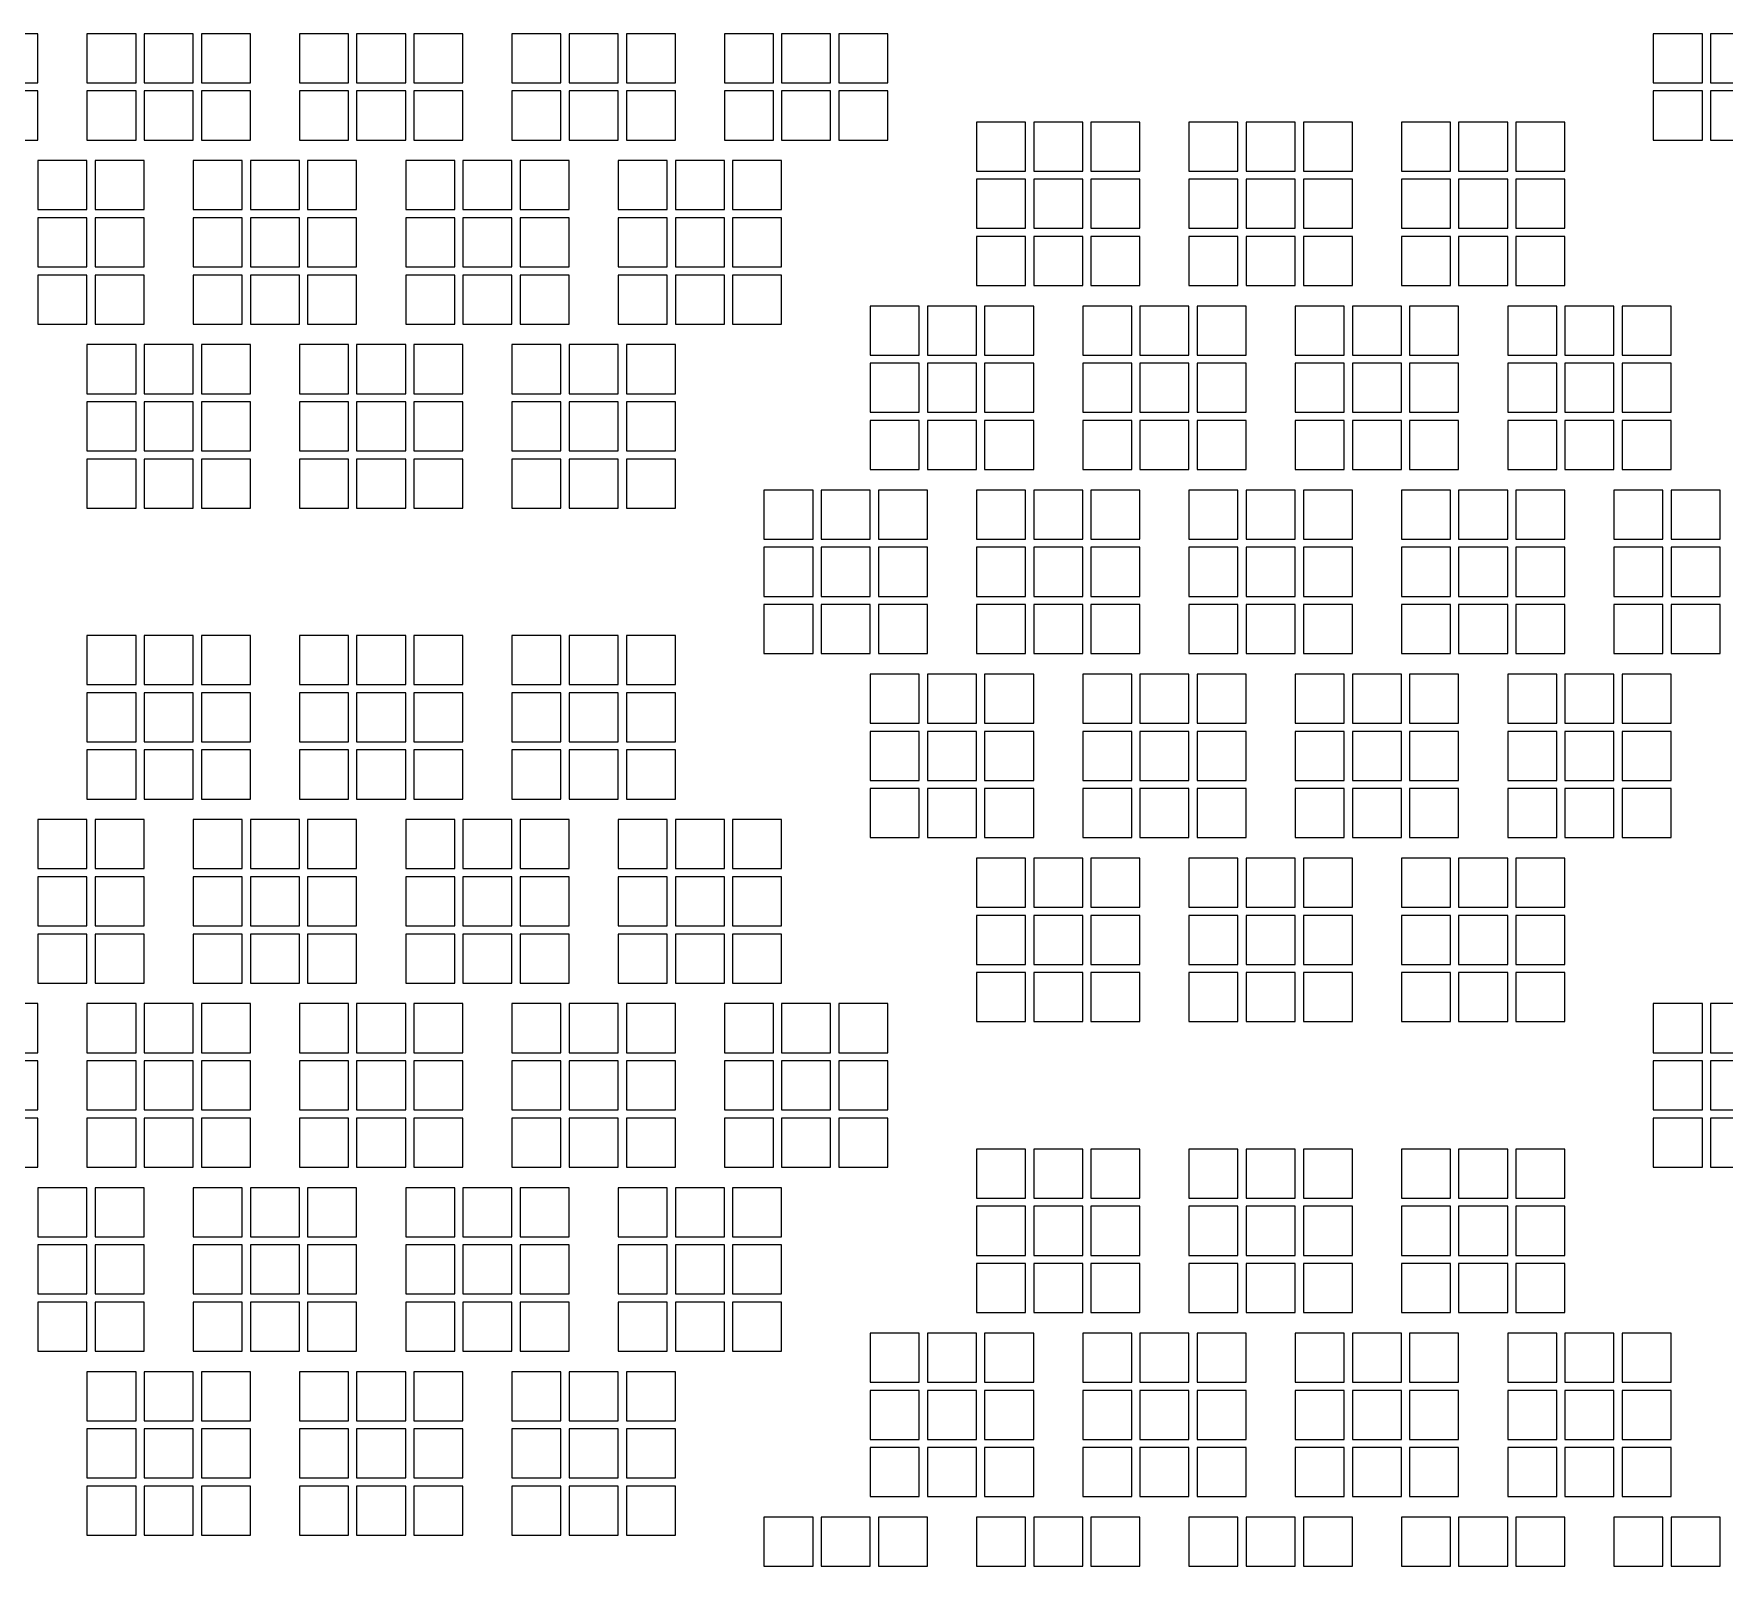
# Model space of a CAD drawing. Extents: x -49 to 54, y -38 to 38.
# Drawn here: x -32.06 to -21.71, y 17.48 to 26.86 of the extents above; entities that cross this region are included whole.
import ezdxf

# ---------------------------------------------------------------- set-up
doc = ezdxf.new("R2010")
doc.units = 0
doc.layers.add('BACK_LAYER', color=5, linetype='CONTINUOUS')

msp = doc.modelspace()

# ---------------------------------------------------------------- linework, layer by layer
at = {"layer": 'BACK_LAYER'}
for points in [[(-32.33, 26.556), (-32.03, 26.556), (-32.03, 26.856), (-32.33, 26.856)], [(-31.73, 26.556), (-31.43, 26.556), (-31.43, 26.856), (-31.73, 26.856)], [(-31.38, 26.556), (-31.08, 26.556), (-31.08, 26.856), (-31.38, 26.856)], [(-31.03, 26.556), (-30.73, 26.556), (-30.73, 26.856), (-31.03, 26.856)], [(-30.43, 26.556), (-30.13, 26.556), (-30.13, 26.856), (-30.43, 26.856)], [(-30.08, 26.556), (-29.78, 26.556), (-29.78, 26.856), (-30.08, 26.856)], [(-29.73, 26.556), (-29.43, 26.556), (-29.43, 26.856), (-29.73, 26.856)], [(-29.13, 26.556), (-28.83, 26.556), (-28.83, 26.856), (-29.13, 26.856)], [(-28.78, 26.556), (-28.48, 26.556), (-28.48, 26.856), (-28.78, 26.856)], [(-28.43, 26.556), (-28.13, 26.556), (-28.13, 26.856), (-28.43, 26.856)], [(-27.83, 26.556), (-27.53, 26.556), (-27.53, 26.856), (-27.83, 26.856)], [(-27.48, 26.556), (-27.18, 26.556), (-27.18, 26.856), (-27.48, 26.856)], [(-27.13, 26.556), (-26.83, 26.556), (-26.83, 26.856), (-27.13, 26.856)], [(-22.147, 26.556), (-21.847, 26.556), (-21.847, 26.856), (-22.147, 26.856)], [(-21.797, 26.556), (-21.497, 26.556), (-21.497, 26.856), (-21.797, 26.856)], [(-32.33, 26.206), (-32.03, 26.206), (-32.03, 26.506), (-32.33, 26.506)], [(-31.73, 26.206), (-31.43, 26.206), (-31.43, 26.506), (-31.73, 26.506)], [(-31.38, 26.206), (-31.08, 26.206), (-31.08, 26.506), (-31.38, 26.506)], [(-31.03, 26.206), (-30.73, 26.206), (-30.73, 26.506), (-31.03, 26.506)], [(-30.43, 26.206), (-30.13, 26.206), (-30.13, 26.506), (-30.43, 26.506)], [(-30.08, 26.206), (-29.78, 26.206), (-29.78, 26.506), (-30.08, 26.506)], [(-29.73, 26.206), (-29.43, 26.206), (-29.43, 26.506), (-29.73, 26.506)], [(-29.13, 26.206), (-28.83, 26.206), (-28.83, 26.506), (-29.13, 26.506)], [(-28.78, 26.206), (-28.48, 26.206), (-28.48, 26.506), (-28.78, 26.506)], [(-28.43, 26.206), (-28.13, 26.206), (-28.13, 26.506), (-28.43, 26.506)], [(-27.83, 26.206), (-27.53, 26.206), (-27.53, 26.506), (-27.83, 26.506)], [(-27.48, 26.206), (-27.18, 26.206), (-27.18, 26.506), (-27.48, 26.506)], [(-27.13, 26.206), (-26.83, 26.206), (-26.83, 26.506), (-27.13, 26.506)], [(-22.147, 26.206), (-21.847, 26.206), (-21.847, 26.506), (-22.147, 26.506)], [(-21.797, 26.206), (-21.497, 26.206), (-21.497, 26.506), (-21.797, 26.506)], [(-26.288, 26.016), (-25.988, 26.016), (-25.988, 26.316), (-26.288, 26.316)], [(-25.938, 26.016), (-25.638, 26.016), (-25.638, 26.316), (-25.938, 26.316)], [(-25.588, 26.016), (-25.288, 26.016), (-25.288, 26.316), (-25.588, 26.316)], [(-24.988, 26.016), (-24.688, 26.016), (-24.688, 26.316), (-24.988, 26.316)], [(-24.638, 26.016), (-24.338, 26.016), (-24.338, 26.316), (-24.638, 26.316)], [(-24.288, 26.016), (-23.988, 26.016), (-23.988, 26.316), (-24.288, 26.316)], [(-23.688, 26.016), (-23.388, 26.016), (-23.388, 26.316), (-23.688, 26.316)], [(-23.338, 26.016), (-23.038, 26.016), (-23.038, 26.316), (-23.338, 26.316)], [(-22.988, 26.016), (-22.688, 26.016), (-22.688, 26.316), (-22.988, 26.316)], [(-32.03, 25.78), (-31.73, 25.78), (-31.73, 26.08), (-32.03, 26.08)], [(-31.68, 25.78), (-31.38, 25.78), (-31.38, 26.08), (-31.68, 26.08)], [(-31.08, 25.78), (-30.78, 25.78), (-30.78, 26.08), (-31.08, 26.08)], [(-30.73, 25.78), (-30.43, 25.78), (-30.43, 26.08), (-30.73, 26.08)], [(-30.38, 25.78), (-30.08, 25.78), (-30.08, 26.08), (-30.38, 26.08)], [(-29.78, 25.78), (-29.48, 25.78), (-29.48, 26.08), (-29.78, 26.08)], [(-29.43, 25.78), (-29.13, 25.78), (-29.13, 26.08), (-29.43, 26.08)], [(-29.08, 25.78), (-28.78, 25.78), (-28.78, 26.08), (-29.08, 26.08)], [(-28.48, 25.78), (-28.18, 25.78), (-28.18, 26.08), (-28.48, 26.08)], [(-28.13, 25.78), (-27.83, 25.78), (-27.83, 26.08), (-28.13, 26.08)], [(-27.78, 25.78), (-27.48, 25.78), (-27.48, 26.08), (-27.78, 26.08)], [(-26.288, 25.666), (-25.988, 25.666), (-25.988, 25.966), (-26.288, 25.966)], [(-25.938, 25.666), (-25.638, 25.666), (-25.638, 25.966), (-25.938, 25.966)], [(-25.588, 25.666), (-25.288, 25.666), (-25.288, 25.966), (-25.588, 25.966)], [(-24.988, 25.666), (-24.688, 25.666), (-24.688, 25.966), (-24.988, 25.966)], [(-24.638, 25.666), (-24.338, 25.666), (-24.338, 25.966), (-24.638, 25.966)], [(-24.288, 25.666), (-23.988, 25.666), (-23.988, 25.966), (-24.288, 25.966)], [(-23.688, 25.666), (-23.388, 25.666), (-23.388, 25.966), (-23.688, 25.966)], [(-23.338, 25.666), (-23.038, 25.666), (-23.038, 25.966), (-23.338, 25.966)], [(-22.988, 25.666), (-22.688, 25.666), (-22.688, 25.966), (-22.988, 25.966)], [(-32.03, 25.43), (-31.73, 25.43), (-31.73, 25.73), (-32.03, 25.73)], [(-31.68, 25.43), (-31.38, 25.43), (-31.38, 25.73), (-31.68, 25.73)], [(-31.08, 25.43), (-30.78, 25.43), (-30.78, 25.73), (-31.08, 25.73)], [(-30.73, 25.43), (-30.43, 25.43), (-30.43, 25.73), (-30.73, 25.73)], [(-30.38, 25.43), (-30.08, 25.43), (-30.08, 25.73), (-30.38, 25.73)], [(-29.78, 25.43), (-29.48, 25.43), (-29.48, 25.73), (-29.78, 25.73)], [(-29.43, 25.43), (-29.13, 25.43), (-29.13, 25.73), (-29.43, 25.73)], [(-29.08, 25.43), (-28.78, 25.43), (-28.78, 25.73), (-29.08, 25.73)], [(-28.48, 25.43), (-28.18, 25.43), (-28.18, 25.73), (-28.48, 25.73)], [(-28.13, 25.43), (-27.83, 25.43), (-27.83, 25.73), (-28.13, 25.73)], [(-27.78, 25.43), (-27.48, 25.43), (-27.48, 25.73), (-27.78, 25.73)], [(-26.288, 25.316), (-25.988, 25.316), (-25.988, 25.616), (-26.288, 25.616)], [(-25.938, 25.316), (-25.638, 25.316), (-25.638, 25.616), (-25.938, 25.616)], [(-25.588, 25.316), (-25.288, 25.316), (-25.288, 25.616), (-25.588, 25.616)], [(-24.988, 25.316), (-24.688, 25.316), (-24.688, 25.616), (-24.988, 25.616)], [(-24.638, 25.316), (-24.338, 25.316), (-24.338, 25.616), (-24.638, 25.616)], [(-24.288, 25.316), (-23.988, 25.316), (-23.988, 25.616), (-24.288, 25.616)], [(-23.688, 25.316), (-23.388, 25.316), (-23.388, 25.616), (-23.688, 25.616)], [(-23.338, 25.316), (-23.038, 25.316), (-23.038, 25.616), (-23.338, 25.616)], [(-22.988, 25.316), (-22.688, 25.316), (-22.688, 25.616), (-22.988, 25.616)], [(-32.03, 25.08), (-31.73, 25.08), (-31.73, 25.38), (-32.03, 25.38)], [(-31.68, 25.08), (-31.38, 25.08), (-31.38, 25.38), (-31.68, 25.38)], [(-31.08, 25.08), (-30.78, 25.08), (-30.78, 25.38), (-31.08, 25.38)], [(-30.73, 25.08), (-30.43, 25.08), (-30.43, 25.38), (-30.73, 25.38)], [(-30.38, 25.08), (-30.08, 25.08), (-30.08, 25.38), (-30.38, 25.38)], [(-29.78, 25.08), (-29.48, 25.08), (-29.48, 25.38), (-29.78, 25.38)], [(-29.43, 25.08), (-29.13, 25.08), (-29.13, 25.38), (-29.43, 25.38)], [(-29.08, 25.08), (-28.78, 25.08), (-28.78, 25.38), (-29.08, 25.38)], [(-28.48, 25.08), (-28.18, 25.08), (-28.18, 25.38), (-28.48, 25.38)], [(-28.13, 25.08), (-27.83, 25.08), (-27.83, 25.38), (-28.13, 25.38)], [(-27.78, 25.08), (-27.48, 25.08), (-27.48, 25.38), (-27.78, 25.38)], [(-26.938, 24.89), (-26.638, 24.89), (-26.638, 25.19), (-26.938, 25.19)], [(-26.588, 24.89), (-26.288, 24.89), (-26.288, 25.19), (-26.588, 25.19)], [(-26.238, 24.89), (-25.938, 24.89), (-25.938, 25.19), (-26.238, 25.19)], [(-25.638, 24.89), (-25.338, 24.89), (-25.338, 25.19), (-25.638, 25.19)], [(-25.288, 24.89), (-24.988, 24.89), (-24.988, 25.19), (-25.288, 25.19)], [(-24.938, 24.89), (-24.638, 24.89), (-24.638, 25.19), (-24.938, 25.19)], [(-24.338, 24.89), (-24.038, 24.89), (-24.038, 25.19), (-24.338, 25.19)], [(-23.988, 24.89), (-23.688, 24.89), (-23.688, 25.19), (-23.988, 25.19)], [(-23.638, 24.89), (-23.338, 24.89), (-23.338, 25.19), (-23.638, 25.19)], [(-23.038, 24.89), (-22.738, 24.89), (-22.738, 25.19), (-23.038, 25.19)], [(-22.688, 24.89), (-22.388, 24.89), (-22.388, 25.19), (-22.688, 25.19)], [(-22.338, 24.89), (-22.038, 24.89), (-22.038, 25.19), (-22.338, 25.19)], [(-31.73, 24.654), (-31.43, 24.654), (-31.43, 24.954), (-31.73, 24.954)], [(-31.38, 24.654), (-31.08, 24.654), (-31.08, 24.954), (-31.38, 24.954)], [(-31.03, 24.654), (-30.73, 24.654), (-30.73, 24.954), (-31.03, 24.954)], [(-30.43, 24.654), (-30.13, 24.654), (-30.13, 24.954), (-30.43, 24.954)], [(-30.08, 24.654), (-29.78, 24.654), (-29.78, 24.954), (-30.08, 24.954)], [(-29.73, 24.654), (-29.43, 24.654), (-29.43, 24.954), (-29.73, 24.954)], [(-29.13, 24.654), (-28.83, 24.654), (-28.83, 24.954), (-29.13, 24.954)], [(-28.78, 24.654), (-28.48, 24.654), (-28.48, 24.954), (-28.78, 24.954)], [(-28.43, 24.654), (-28.13, 24.654), (-28.13, 24.954), (-28.43, 24.954)], [(-26.938, 24.54), (-26.638, 24.54), (-26.638, 24.84), (-26.938, 24.84)], [(-26.588, 24.54), (-26.288, 24.54), (-26.288, 24.84), (-26.588, 24.84)], [(-26.238, 24.54), (-25.938, 24.54), (-25.938, 24.84), (-26.238, 24.84)], [(-25.638, 24.54), (-25.338, 24.54), (-25.338, 24.84), (-25.638, 24.84)], [(-25.288, 24.54), (-24.988, 24.54), (-24.988, 24.84), (-25.288, 24.84)], [(-24.938, 24.54), (-24.638, 24.54), (-24.638, 24.84), (-24.938, 24.84)], [(-24.338, 24.54), (-24.038, 24.54), (-24.038, 24.84), (-24.338, 24.84)], [(-23.988, 24.54), (-23.688, 24.54), (-23.688, 24.84), (-23.988, 24.84)], [(-23.638, 24.54), (-23.338, 24.54), (-23.338, 24.84), (-23.638, 24.84)], [(-23.038, 24.54), (-22.738, 24.54), (-22.738, 24.84), (-23.038, 24.84)], [(-22.688, 24.54), (-22.388, 24.54), (-22.388, 24.84), (-22.688, 24.84)], [(-22.338, 24.54), (-22.038, 24.54), (-22.038, 24.84), (-22.338, 24.84)], [(-31.73, 24.304), (-31.43, 24.304), (-31.43, 24.604), (-31.73, 24.604)], [(-31.38, 24.304), (-31.08, 24.304), (-31.08, 24.604), (-31.38, 24.604)], [(-31.03, 24.304), (-30.73, 24.304), (-30.73, 24.604), (-31.03, 24.604)], [(-30.43, 24.304), (-30.13, 24.304), (-30.13, 24.604), (-30.43, 24.604)], [(-30.08, 24.304), (-29.78, 24.304), (-29.78, 24.604), (-30.08, 24.604)], [(-29.73, 24.304), (-29.43, 24.304), (-29.43, 24.604), (-29.73, 24.604)], [(-29.13, 24.304), (-28.83, 24.304), (-28.83, 24.604), (-29.13, 24.604)], [(-28.78, 24.304), (-28.48, 24.304), (-28.48, 24.604), (-28.78, 24.604)], [(-28.43, 24.304), (-28.13, 24.304), (-28.13, 24.604), (-28.43, 24.604)], [(-26.938, 24.19), (-26.638, 24.19), (-26.638, 24.49), (-26.938, 24.49)], [(-26.588, 24.19), (-26.288, 24.19), (-26.288, 24.49), (-26.588, 24.49)], [(-26.238, 24.19), (-25.938, 24.19), (-25.938, 24.49), (-26.238, 24.49)], [(-25.638, 24.19), (-25.338, 24.19), (-25.338, 24.49), (-25.638, 24.49)], [(-25.288, 24.19), (-24.988, 24.19), (-24.988, 24.49), (-25.288, 24.49)], [(-24.938, 24.19), (-24.638, 24.19), (-24.638, 24.49), (-24.938, 24.49)], [(-24.338, 24.19), (-24.038, 24.19), (-24.038, 24.49), (-24.338, 24.49)], [(-23.988, 24.19), (-23.688, 24.19), (-23.688, 24.49), (-23.988, 24.49)], [(-23.638, 24.19), (-23.338, 24.19), (-23.338, 24.49), (-23.638, 24.49)], [(-23.038, 24.19), (-22.738, 24.19), (-22.738, 24.49), (-23.038, 24.49)], [(-22.688, 24.19), (-22.388, 24.19), (-22.388, 24.49), (-22.688, 24.49)], [(-22.338, 24.19), (-22.038, 24.19), (-22.038, 24.49), (-22.338, 24.49)], [(-31.73, 23.954), (-31.43, 23.954), (-31.43, 24.254), (-31.73, 24.254)], [(-31.38, 23.954), (-31.08, 23.954), (-31.08, 24.254), (-31.38, 24.254)], [(-31.03, 23.954), (-30.73, 23.954), (-30.73, 24.254), (-31.03, 24.254)], [(-30.43, 23.954), (-30.13, 23.954), (-30.13, 24.254), (-30.43, 24.254)], [(-30.08, 23.954), (-29.78, 23.954), (-29.78, 24.254), (-30.08, 24.254)], [(-29.73, 23.954), (-29.43, 23.954), (-29.43, 24.254), (-29.73, 24.254)], [(-29.13, 23.954), (-28.83, 23.954), (-28.83, 24.254), (-29.13, 24.254)], [(-28.78, 23.954), (-28.48, 23.954), (-28.48, 24.254), (-28.78, 24.254)], [(-28.43, 23.954), (-28.13, 23.954), (-28.13, 24.254), (-28.43, 24.254)], [(-27.588, 23.764), (-27.288, 23.764), (-27.288, 24.064), (-27.588, 24.064)], [(-27.238, 23.764), (-26.938, 23.764), (-26.938, 24.064), (-27.238, 24.064)], [(-26.888, 23.764), (-26.588, 23.764), (-26.588, 24.064), (-26.888, 24.064)], [(-26.288, 23.764), (-25.988, 23.764), (-25.988, 24.064), (-26.288, 24.064)], [(-25.938, 23.764), (-25.638, 23.764), (-25.638, 24.064), (-25.938, 24.064)], [(-25.588, 23.764), (-25.288, 23.764), (-25.288, 24.064), (-25.588, 24.064)], [(-24.988, 23.764), (-24.688, 23.764), (-24.688, 24.064), (-24.988, 24.064)], [(-24.638, 23.764), (-24.338, 23.764), (-24.338, 24.064), (-24.638, 24.064)], [(-24.288, 23.764), (-23.988, 23.764), (-23.988, 24.064), (-24.288, 24.064)], [(-23.688, 23.764), (-23.388, 23.764), (-23.388, 24.064), (-23.688, 24.064)], [(-23.338, 23.764), (-23.038, 23.764), (-23.038, 24.064), (-23.338, 24.064)], [(-22.988, 23.764), (-22.688, 23.764), (-22.688, 24.064), (-22.988, 24.064)], [(-22.388, 23.764), (-22.088, 23.764), (-22.088, 24.064), (-22.388, 24.064)], [(-22.038, 23.764), (-21.738, 23.764), (-21.738, 24.064), (-22.038, 24.064)], [(-27.588, 23.414), (-27.288, 23.414), (-27.288, 23.714), (-27.588, 23.714)], [(-27.238, 23.414), (-26.938, 23.414), (-26.938, 23.714), (-27.238, 23.714)], [(-26.888, 23.414), (-26.588, 23.414), (-26.588, 23.714), (-26.888, 23.714)], [(-26.288, 23.414), (-25.988, 23.414), (-25.988, 23.714), (-26.288, 23.714)], [(-25.938, 23.414), (-25.638, 23.414), (-25.638, 23.714), (-25.938, 23.714)], [(-25.588, 23.414), (-25.288, 23.414), (-25.288, 23.714), (-25.588, 23.714)], [(-24.988, 23.414), (-24.688, 23.414), (-24.688, 23.714), (-24.988, 23.714)], [(-24.638, 23.414), (-24.338, 23.414), (-24.338, 23.714), (-24.638, 23.714)], [(-24.288, 23.414), (-23.988, 23.414), (-23.988, 23.714), (-24.288, 23.714)], [(-23.688, 23.414), (-23.388, 23.414), (-23.388, 23.714), (-23.688, 23.714)], [(-23.338, 23.414), (-23.038, 23.414), (-23.038, 23.714), (-23.338, 23.714)], [(-22.988, 23.414), (-22.688, 23.414), (-22.688, 23.714), (-22.988, 23.714)], [(-22.388, 23.414), (-22.088, 23.414), (-22.088, 23.714), (-22.388, 23.714)], [(-22.038, 23.414), (-21.738, 23.414), (-21.738, 23.714), (-22.038, 23.714)], [(-27.588, 23.064), (-27.288, 23.064), (-27.288, 23.364), (-27.588, 23.364)], [(-27.238, 23.064), (-26.938, 23.064), (-26.938, 23.364), (-27.238, 23.364)], [(-26.888, 23.064), (-26.588, 23.064), (-26.588, 23.364), (-26.888, 23.364)], [(-26.288, 23.064), (-25.988, 23.064), (-25.988, 23.364), (-26.288, 23.364)], [(-25.938, 23.064), (-25.638, 23.064), (-25.638, 23.364), (-25.938, 23.364)], [(-25.588, 23.064), (-25.288, 23.064), (-25.288, 23.364), (-25.588, 23.364)], [(-24.988, 23.064), (-24.688, 23.064), (-24.688, 23.364), (-24.988, 23.364)], [(-24.638, 23.064), (-24.338, 23.064), (-24.338, 23.364), (-24.638, 23.364)], [(-24.288, 23.064), (-23.988, 23.064), (-23.988, 23.364), (-24.288, 23.364)], [(-23.688, 23.064), (-23.388, 23.064), (-23.388, 23.364), (-23.688, 23.364)], [(-23.338, 23.064), (-23.038, 23.064), (-23.038, 23.364), (-23.338, 23.364)], [(-22.988, 23.064), (-22.688, 23.064), (-22.688, 23.364), (-22.988, 23.364)], [(-22.388, 23.064), (-22.088, 23.064), (-22.088, 23.364), (-22.388, 23.364)], [(-22.038, 23.064), (-21.738, 23.064), (-21.738, 23.364), (-22.038, 23.364)], [(-31.73, 22.874), (-31.43, 22.874), (-31.43, 23.174), (-31.73, 23.174)], [(-31.38, 22.874), (-31.08, 22.874), (-31.08, 23.174), (-31.38, 23.174)], [(-31.03, 22.874), (-30.73, 22.874), (-30.73, 23.174), (-31.03, 23.174)], [(-30.43, 22.874), (-30.13, 22.874), (-30.13, 23.174), (-30.43, 23.174)], [(-30.08, 22.874), (-29.78, 22.874), (-29.78, 23.174), (-30.08, 23.174)], [(-29.73, 22.874), (-29.43, 22.874), (-29.43, 23.174), (-29.73, 23.174)], [(-29.13, 22.874), (-28.83, 22.874), (-28.83, 23.174), (-29.13, 23.174)], [(-28.78, 22.874), (-28.48, 22.874), (-28.48, 23.174), (-28.78, 23.174)], [(-28.43, 22.874), (-28.13, 22.874), (-28.13, 23.174), (-28.43, 23.174)], [(-26.938, 22.638), (-26.638, 22.638), (-26.638, 22.938), (-26.938, 22.938)], [(-26.588, 22.638), (-26.288, 22.638), (-26.288, 22.938), (-26.588, 22.938)], [(-26.238, 22.638), (-25.938, 22.638), (-25.938, 22.938), (-26.238, 22.938)], [(-25.638, 22.638), (-25.338, 22.638), (-25.338, 22.938), (-25.638, 22.938)], [(-25.288, 22.638), (-24.988, 22.638), (-24.988, 22.938), (-25.288, 22.938)], [(-24.938, 22.638), (-24.638, 22.638), (-24.638, 22.938), (-24.938, 22.938)], [(-24.338, 22.638), (-24.038, 22.638), (-24.038, 22.938), (-24.338, 22.938)], [(-23.988, 22.638), (-23.688, 22.638), (-23.688, 22.938), (-23.988, 22.938)], [(-23.638, 22.638), (-23.338, 22.638), (-23.338, 22.938), (-23.638, 22.938)], [(-23.038, 22.638), (-22.738, 22.638), (-22.738, 22.938), (-23.038, 22.938)], [(-22.688, 22.638), (-22.388, 22.638), (-22.388, 22.938), (-22.688, 22.938)], [(-22.338, 22.638), (-22.038, 22.638), (-22.038, 22.938), (-22.338, 22.938)], [(-31.73, 22.524), (-31.43, 22.524), (-31.43, 22.824), (-31.73, 22.824)], [(-31.38, 22.524), (-31.08, 22.524), (-31.08, 22.824), (-31.38, 22.824)], [(-31.03, 22.524), (-30.73, 22.524), (-30.73, 22.824), (-31.03, 22.824)], [(-30.43, 22.524), (-30.13, 22.524), (-30.13, 22.824), (-30.43, 22.824)], [(-30.08, 22.524), (-29.78, 22.524), (-29.78, 22.824), (-30.08, 22.824)], [(-29.73, 22.524), (-29.43, 22.524), (-29.43, 22.824), (-29.73, 22.824)], [(-29.13, 22.524), (-28.83, 22.524), (-28.83, 22.824), (-29.13, 22.824)], [(-28.78, 22.524), (-28.48, 22.524), (-28.48, 22.824), (-28.78, 22.824)], [(-28.43, 22.524), (-28.13, 22.524), (-28.13, 22.824), (-28.43, 22.824)], [(-26.938, 22.288), (-26.638, 22.288), (-26.638, 22.588), (-26.938, 22.588)], [(-26.588, 22.288), (-26.288, 22.288), (-26.288, 22.588), (-26.588, 22.588)], [(-26.238, 22.288), (-25.938, 22.288), (-25.938, 22.588), (-26.238, 22.588)], [(-25.638, 22.288), (-25.338, 22.288), (-25.338, 22.588), (-25.638, 22.588)], [(-25.288, 22.288), (-24.988, 22.288), (-24.988, 22.588), (-25.288, 22.588)], [(-24.938, 22.288), (-24.638, 22.288), (-24.638, 22.588), (-24.938, 22.588)], [(-24.338, 22.288), (-24.038, 22.288), (-24.038, 22.588), (-24.338, 22.588)], [(-23.988, 22.288), (-23.688, 22.288), (-23.688, 22.588), (-23.988, 22.588)], [(-23.638, 22.288), (-23.338, 22.288), (-23.338, 22.588), (-23.638, 22.588)], [(-23.038, 22.288), (-22.738, 22.288), (-22.738, 22.588), (-23.038, 22.588)], [(-22.688, 22.288), (-22.388, 22.288), (-22.388, 22.588), (-22.688, 22.588)], [(-22.338, 22.288), (-22.038, 22.288), (-22.038, 22.588), (-22.338, 22.588)], [(-31.73, 22.174), (-31.43, 22.174), (-31.43, 22.474), (-31.73, 22.474)], [(-31.38, 22.174), (-31.08, 22.174), (-31.08, 22.474), (-31.38, 22.474)], [(-31.03, 22.174), (-30.73, 22.174), (-30.73, 22.474), (-31.03, 22.474)], [(-30.43, 22.174), (-30.13, 22.174), (-30.13, 22.474), (-30.43, 22.474)], [(-30.08, 22.174), (-29.78, 22.174), (-29.78, 22.474), (-30.08, 22.474)], [(-29.73, 22.174), (-29.43, 22.174), (-29.43, 22.474), (-29.73, 22.474)], [(-29.13, 22.174), (-28.83, 22.174), (-28.83, 22.474), (-29.13, 22.474)], [(-28.78, 22.174), (-28.48, 22.174), (-28.48, 22.474), (-28.78, 22.474)], [(-28.43, 22.174), (-28.13, 22.174), (-28.13, 22.474), (-28.43, 22.474)], [(-26.938, 21.938), (-26.638, 21.938), (-26.638, 22.238), (-26.938, 22.238)], [(-26.588, 21.938), (-26.288, 21.938), (-26.288, 22.238), (-26.588, 22.238)], [(-26.238, 21.938), (-25.938, 21.938), (-25.938, 22.238), (-26.238, 22.238)], [(-25.638, 21.938), (-25.338, 21.938), (-25.338, 22.238), (-25.638, 22.238)], [(-25.288, 21.938), (-24.988, 21.938), (-24.988, 22.238), (-25.288, 22.238)], [(-24.938, 21.938), (-24.638, 21.938), (-24.638, 22.238), (-24.938, 22.238)], [(-24.338, 21.938), (-24.038, 21.938), (-24.038, 22.238), (-24.338, 22.238)], [(-23.988, 21.938), (-23.688, 21.938), (-23.688, 22.238), (-23.988, 22.238)], [(-23.638, 21.938), (-23.338, 21.938), (-23.338, 22.238), (-23.638, 22.238)], [(-23.038, 21.938), (-22.738, 21.938), (-22.738, 22.238), (-23.038, 22.238)], [(-22.688, 21.938), (-22.388, 21.938), (-22.388, 22.238), (-22.688, 22.238)], [(-22.338, 21.938), (-22.038, 21.938), (-22.038, 22.238), (-22.338, 22.238)], [(-32.03, 21.748), (-31.73, 21.748), (-31.73, 22.048), (-32.03, 22.048)], [(-31.68, 21.748), (-31.38, 21.748), (-31.38, 22.048), (-31.68, 22.048)], [(-31.08, 21.748), (-30.78, 21.748), (-30.78, 22.048), (-31.08, 22.048)], [(-30.73, 21.748), (-30.43, 21.748), (-30.43, 22.048), (-30.73, 22.048)], [(-30.38, 21.748), (-30.08, 21.748), (-30.08, 22.048), (-30.38, 22.048)], [(-29.78, 21.748), (-29.48, 21.748), (-29.48, 22.048), (-29.78, 22.048)], [(-29.43, 21.748), (-29.13, 21.748), (-29.13, 22.048), (-29.43, 22.048)], [(-29.08, 21.748), (-28.78, 21.748), (-28.78, 22.048), (-29.08, 22.048)], [(-28.48, 21.748), (-28.18, 21.748), (-28.18, 22.048), (-28.48, 22.048)], [(-28.13, 21.748), (-27.83, 21.748), (-27.83, 22.048), (-28.13, 22.048)], [(-27.78, 21.748), (-27.48, 21.748), (-27.48, 22.048), (-27.78, 22.048)], [(-26.288, 21.512), (-25.988, 21.512), (-25.988, 21.812), (-26.288, 21.812)], [(-25.938, 21.512), (-25.638, 21.512), (-25.638, 21.812), (-25.938, 21.812)], [(-25.588, 21.512), (-25.288, 21.512), (-25.288, 21.812), (-25.588, 21.812)], [(-24.988, 21.512), (-24.688, 21.512), (-24.688, 21.812), (-24.988, 21.812)], [(-24.638, 21.512), (-24.338, 21.512), (-24.338, 21.812), (-24.638, 21.812)], [(-24.288, 21.512), (-23.988, 21.512), (-23.988, 21.812), (-24.288, 21.812)], [(-23.688, 21.512), (-23.388, 21.512), (-23.388, 21.812), (-23.688, 21.812)], [(-23.338, 21.512), (-23.038, 21.512), (-23.038, 21.812), (-23.338, 21.812)], [(-22.988, 21.512), (-22.688, 21.512), (-22.688, 21.812), (-22.988, 21.812)], [(-32.03, 21.398), (-31.73, 21.398), (-31.73, 21.698), (-32.03, 21.698)], [(-31.68, 21.398), (-31.38, 21.398), (-31.38, 21.698), (-31.68, 21.698)], [(-31.08, 21.398), (-30.78, 21.398), (-30.78, 21.698), (-31.08, 21.698)], [(-30.73, 21.398), (-30.43, 21.398), (-30.43, 21.698), (-30.73, 21.698)], [(-30.38, 21.398), (-30.08, 21.398), (-30.08, 21.698), (-30.38, 21.698)], [(-29.78, 21.398), (-29.48, 21.398), (-29.48, 21.698), (-29.78, 21.698)], [(-29.43, 21.398), (-29.13, 21.398), (-29.13, 21.698), (-29.43, 21.698)], [(-29.08, 21.398), (-28.78, 21.398), (-28.78, 21.698), (-29.08, 21.698)], [(-28.48, 21.398), (-28.18, 21.398), (-28.18, 21.698), (-28.48, 21.698)], [(-28.13, 21.398), (-27.83, 21.398), (-27.83, 21.698), (-28.13, 21.698)], [(-27.78, 21.398), (-27.48, 21.398), (-27.48, 21.698), (-27.78, 21.698)], [(-26.288, 21.162), (-25.988, 21.162), (-25.988, 21.462), (-26.288, 21.462)], [(-25.938, 21.162), (-25.638, 21.162), (-25.638, 21.462), (-25.938, 21.462)], [(-25.588, 21.162), (-25.288, 21.162), (-25.288, 21.462), (-25.588, 21.462)], [(-24.988, 21.162), (-24.688, 21.162), (-24.688, 21.462), (-24.988, 21.462)], [(-24.638, 21.162), (-24.338, 21.162), (-24.338, 21.462), (-24.638, 21.462)], [(-24.288, 21.162), (-23.988, 21.162), (-23.988, 21.462), (-24.288, 21.462)], [(-23.688, 21.162), (-23.388, 21.162), (-23.388, 21.462), (-23.688, 21.462)], [(-23.338, 21.162), (-23.038, 21.162), (-23.038, 21.462), (-23.338, 21.462)], [(-22.988, 21.162), (-22.688, 21.162), (-22.688, 21.462), (-22.988, 21.462)], [(-32.03, 21.048), (-31.73, 21.048), (-31.73, 21.348), (-32.03, 21.348)], [(-31.68, 21.048), (-31.38, 21.048), (-31.38, 21.348), (-31.68, 21.348)], [(-31.08, 21.048), (-30.78, 21.048), (-30.78, 21.348), (-31.08, 21.348)], [(-30.73, 21.048), (-30.43, 21.048), (-30.43, 21.348), (-30.73, 21.348)], [(-30.38, 21.048), (-30.08, 21.048), (-30.08, 21.348), (-30.38, 21.348)], [(-29.78, 21.048), (-29.48, 21.048), (-29.48, 21.348), (-29.78, 21.348)], [(-29.43, 21.048), (-29.13, 21.048), (-29.13, 21.348), (-29.43, 21.348)], [(-29.08, 21.048), (-28.78, 21.048), (-28.78, 21.348), (-29.08, 21.348)], [(-28.48, 21.048), (-28.18, 21.048), (-28.18, 21.348), (-28.48, 21.348)], [(-28.13, 21.048), (-27.83, 21.048), (-27.83, 21.348), (-28.13, 21.348)], [(-27.78, 21.048), (-27.48, 21.048), (-27.48, 21.348), (-27.78, 21.348)], [(-26.288, 20.812), (-25.988, 20.812), (-25.988, 21.112), (-26.288, 21.112)], [(-25.938, 20.812), (-25.638, 20.812), (-25.638, 21.112), (-25.938, 21.112)], [(-25.588, 20.812), (-25.288, 20.812), (-25.288, 21.112), (-25.588, 21.112)], [(-24.988, 20.812), (-24.688, 20.812), (-24.688, 21.112), (-24.988, 21.112)], [(-24.638, 20.812), (-24.338, 20.812), (-24.338, 21.112), (-24.638, 21.112)], [(-24.288, 20.812), (-23.988, 20.812), (-23.988, 21.112), (-24.288, 21.112)], [(-23.688, 20.812), (-23.388, 20.812), (-23.388, 21.112), (-23.688, 21.112)], [(-23.338, 20.812), (-23.038, 20.812), (-23.038, 21.112), (-23.338, 21.112)], [(-22.988, 20.812), (-22.688, 20.812), (-22.688, 21.112), (-22.988, 21.112)], [(-32.33, 20.622), (-32.03, 20.622), (-32.03, 20.922), (-32.33, 20.922)], [(-31.73, 20.622), (-31.43, 20.622), (-31.43, 20.922), (-31.73, 20.922)], [(-31.38, 20.622), (-31.08, 20.622), (-31.08, 20.922), (-31.38, 20.922)], [(-31.03, 20.622), (-30.73, 20.622), (-30.73, 20.922), (-31.03, 20.922)], [(-30.43, 20.622), (-30.13, 20.622), (-30.13, 20.922), (-30.43, 20.922)], [(-30.08, 20.622), (-29.78, 20.622), (-29.78, 20.922), (-30.08, 20.922)], [(-29.73, 20.622), (-29.43, 20.622), (-29.43, 20.922), (-29.73, 20.922)], [(-29.13, 20.622), (-28.83, 20.622), (-28.83, 20.922), (-29.13, 20.922)], [(-28.78, 20.622), (-28.48, 20.622), (-28.48, 20.922), (-28.78, 20.922)], [(-28.43, 20.622), (-28.13, 20.622), (-28.13, 20.922), (-28.43, 20.922)], [(-27.83, 20.622), (-27.53, 20.622), (-27.53, 20.922), (-27.83, 20.922)], [(-27.48, 20.622), (-27.18, 20.622), (-27.18, 20.922), (-27.48, 20.922)], [(-27.13, 20.622), (-26.83, 20.622), (-26.83, 20.922), (-27.13, 20.922)], [(-22.147, 20.622), (-21.847, 20.622), (-21.847, 20.922), (-22.147, 20.922)], [(-21.797, 20.622), (-21.497, 20.622), (-21.497, 20.922), (-21.797, 20.922)], [(-32.33, 20.272), (-32.03, 20.272), (-32.03, 20.572), (-32.33, 20.572)], [(-31.73, 20.272), (-31.43, 20.272), (-31.43, 20.572), (-31.73, 20.572)], [(-31.38, 20.272), (-31.08, 20.272), (-31.08, 20.572), (-31.38, 20.572)], [(-31.03, 20.272), (-30.73, 20.272), (-30.73, 20.572), (-31.03, 20.572)], [(-30.43, 20.272), (-30.13, 20.272), (-30.13, 20.572), (-30.43, 20.572)], [(-30.08, 20.272), (-29.78, 20.272), (-29.78, 20.572), (-30.08, 20.572)], [(-29.73, 20.272), (-29.43, 20.272), (-29.43, 20.572), (-29.73, 20.572)], [(-29.13, 20.272), (-28.83, 20.272), (-28.83, 20.572), (-29.13, 20.572)], [(-28.78, 20.272), (-28.48, 20.272), (-28.48, 20.572), (-28.78, 20.572)], [(-28.43, 20.272), (-28.13, 20.272), (-28.13, 20.572), (-28.43, 20.572)], [(-27.83, 20.272), (-27.53, 20.272), (-27.53, 20.572), (-27.83, 20.572)], [(-27.48, 20.272), (-27.18, 20.272), (-27.18, 20.572), (-27.48, 20.572)], [(-27.13, 20.272), (-26.83, 20.272), (-26.83, 20.572), (-27.13, 20.572)], [(-22.147, 20.272), (-21.847, 20.272), (-21.847, 20.572), (-22.147, 20.572)], [(-21.797, 20.272), (-21.497, 20.272), (-21.497, 20.572), (-21.797, 20.572)], [(-32.33, 19.922), (-32.03, 19.922), (-32.03, 20.222), (-32.33, 20.222)], [(-31.73, 19.922), (-31.43, 19.922), (-31.43, 20.222), (-31.73, 20.222)], [(-31.38, 19.922), (-31.08, 19.922), (-31.08, 20.222), (-31.38, 20.222)], [(-31.03, 19.922), (-30.73, 19.922), (-30.73, 20.222), (-31.03, 20.222)], [(-30.43, 19.922), (-30.13, 19.922), (-30.13, 20.222), (-30.43, 20.222)], [(-30.08, 19.922), (-29.78, 19.922), (-29.78, 20.222), (-30.08, 20.222)], [(-29.73, 19.922), (-29.43, 19.922), (-29.43, 20.222), (-29.73, 20.222)], [(-29.13, 19.922), (-28.83, 19.922), (-28.83, 20.222), (-29.13, 20.222)], [(-28.78, 19.922), (-28.48, 19.922), (-28.48, 20.222), (-28.78, 20.222)], [(-28.43, 19.922), (-28.13, 19.922), (-28.13, 20.222), (-28.43, 20.222)], [(-27.83, 19.922), (-27.53, 19.922), (-27.53, 20.222), (-27.83, 20.222)], [(-27.48, 19.922), (-27.18, 19.922), (-27.18, 20.222), (-27.48, 20.222)], [(-27.13, 19.922), (-26.83, 19.922), (-26.83, 20.222), (-27.13, 20.222)], [(-22.147, 19.922), (-21.847, 19.922), (-21.847, 20.222), (-22.147, 20.222)], [(-21.797, 19.922), (-21.497, 19.922), (-21.497, 20.222), (-21.797, 20.222)], [(-26.288, 19.732), (-25.988, 19.732), (-25.988, 20.032), (-26.288, 20.032)], [(-25.938, 19.732), (-25.638, 19.732), (-25.638, 20.032), (-25.938, 20.032)], [(-25.588, 19.732), (-25.288, 19.732), (-25.288, 20.032), (-25.588, 20.032)], [(-24.988, 19.732), (-24.688, 19.732), (-24.688, 20.032), (-24.988, 20.032)], [(-24.638, 19.732), (-24.338, 19.732), (-24.338, 20.032), (-24.638, 20.032)], [(-24.288, 19.732), (-23.988, 19.732), (-23.988, 20.032), (-24.288, 20.032)], [(-23.688, 19.732), (-23.388, 19.732), (-23.388, 20.032), (-23.688, 20.032)], [(-23.338, 19.732), (-23.038, 19.732), (-23.038, 20.032), (-23.338, 20.032)], [(-22.988, 19.732), (-22.688, 19.732), (-22.688, 20.032), (-22.988, 20.032)], [(-32.03, 19.496), (-31.73, 19.496), (-31.73, 19.796), (-32.03, 19.796)], [(-31.68, 19.496), (-31.38, 19.496), (-31.38, 19.796), (-31.68, 19.796)], [(-31.08, 19.496), (-30.78, 19.496), (-30.78, 19.796), (-31.08, 19.796)], [(-30.73, 19.496), (-30.43, 19.496), (-30.43, 19.796), (-30.73, 19.796)], [(-30.38, 19.496), (-30.08, 19.496), (-30.08, 19.796), (-30.38, 19.796)], [(-29.78, 19.496), (-29.48, 19.496), (-29.48, 19.796), (-29.78, 19.796)], [(-29.43, 19.496), (-29.13, 19.496), (-29.13, 19.796), (-29.43, 19.796)], [(-29.08, 19.496), (-28.78, 19.496), (-28.78, 19.796), (-29.08, 19.796)], [(-28.48, 19.496), (-28.18, 19.496), (-28.18, 19.796), (-28.48, 19.796)], [(-28.13, 19.496), (-27.83, 19.496), (-27.83, 19.796), (-28.13, 19.796)], [(-27.78, 19.496), (-27.48, 19.496), (-27.48, 19.796), (-27.78, 19.796)], [(-26.288, 19.382), (-25.988, 19.382), (-25.988, 19.682), (-26.288, 19.682)], [(-25.938, 19.382), (-25.638, 19.382), (-25.638, 19.682), (-25.938, 19.682)], [(-25.588, 19.382), (-25.288, 19.382), (-25.288, 19.682), (-25.588, 19.682)], [(-24.988, 19.382), (-24.688, 19.382), (-24.688, 19.682), (-24.988, 19.682)], [(-24.638, 19.382), (-24.338, 19.382), (-24.338, 19.682), (-24.638, 19.682)], [(-24.288, 19.382), (-23.988, 19.382), (-23.988, 19.682), (-24.288, 19.682)], [(-23.688, 19.382), (-23.388, 19.382), (-23.388, 19.682), (-23.688, 19.682)], [(-23.338, 19.382), (-23.038, 19.382), (-23.038, 19.682), (-23.338, 19.682)], [(-22.988, 19.382), (-22.688, 19.382), (-22.688, 19.682), (-22.988, 19.682)], [(-32.03, 19.146), (-31.73, 19.146), (-31.73, 19.446), (-32.03, 19.446)], [(-31.68, 19.146), (-31.38, 19.146), (-31.38, 19.446), (-31.68, 19.446)], [(-31.08, 19.146), (-30.78, 19.146), (-30.78, 19.446), (-31.08, 19.446)], [(-30.73, 19.146), (-30.43, 19.146), (-30.43, 19.446), (-30.73, 19.446)], [(-30.38, 19.146), (-30.08, 19.146), (-30.08, 19.446), (-30.38, 19.446)], [(-29.78, 19.146), (-29.48, 19.146), (-29.48, 19.446), (-29.78, 19.446)], [(-29.43, 19.146), (-29.13, 19.146), (-29.13, 19.446), (-29.43, 19.446)], [(-29.08, 19.146), (-28.78, 19.146), (-28.78, 19.446), (-29.08, 19.446)], [(-28.48, 19.146), (-28.18, 19.146), (-28.18, 19.446), (-28.48, 19.446)], [(-28.13, 19.146), (-27.83, 19.146), (-27.83, 19.446), (-28.13, 19.446)], [(-27.78, 19.146), (-27.48, 19.146), (-27.48, 19.446), (-27.78, 19.446)], [(-26.288, 19.032), (-25.988, 19.032), (-25.988, 19.332), (-26.288, 19.332)], [(-25.938, 19.032), (-25.638, 19.032), (-25.638, 19.332), (-25.938, 19.332)], [(-25.588, 19.032), (-25.288, 19.032), (-25.288, 19.332), (-25.588, 19.332)], [(-24.988, 19.032), (-24.688, 19.032), (-24.688, 19.332), (-24.988, 19.332)], [(-24.638, 19.032), (-24.338, 19.032), (-24.338, 19.332), (-24.638, 19.332)], [(-24.288, 19.032), (-23.988, 19.032), (-23.988, 19.332), (-24.288, 19.332)], [(-23.688, 19.032), (-23.388, 19.032), (-23.388, 19.332), (-23.688, 19.332)], [(-23.338, 19.032), (-23.038, 19.032), (-23.038, 19.332), (-23.338, 19.332)], [(-22.988, 19.032), (-22.688, 19.032), (-22.688, 19.332), (-22.988, 19.332)], [(-32.03, 18.796), (-31.73, 18.796), (-31.73, 19.096), (-32.03, 19.096)], [(-31.68, 18.796), (-31.38, 18.796), (-31.38, 19.096), (-31.68, 19.096)], [(-31.08, 18.796), (-30.78, 18.796), (-30.78, 19.096), (-31.08, 19.096)], [(-30.73, 18.796), (-30.43, 18.796), (-30.43, 19.096), (-30.73, 19.096)], [(-30.38, 18.796), (-30.08, 18.796), (-30.08, 19.096), (-30.38, 19.096)], [(-29.78, 18.796), (-29.48, 18.796), (-29.48, 19.096), (-29.78, 19.096)], [(-29.43, 18.796), (-29.13, 18.796), (-29.13, 19.096), (-29.43, 19.096)], [(-29.08, 18.796), (-28.78, 18.796), (-28.78, 19.096), (-29.08, 19.096)], [(-28.48, 18.796), (-28.18, 18.796), (-28.18, 19.096), (-28.48, 19.096)], [(-28.13, 18.796), (-27.83, 18.796), (-27.83, 19.096), (-28.13, 19.096)], [(-27.78, 18.796), (-27.48, 18.796), (-27.48, 19.096), (-27.78, 19.096)], [(-26.938, 18.606), (-26.638, 18.606), (-26.638, 18.906), (-26.938, 18.906)], [(-26.588, 18.606), (-26.288, 18.606), (-26.288, 18.906), (-26.588, 18.906)], [(-26.238, 18.606), (-25.938, 18.606), (-25.938, 18.906), (-26.238, 18.906)], [(-25.638, 18.606), (-25.338, 18.606), (-25.338, 18.906), (-25.638, 18.906)], [(-25.288, 18.606), (-24.988, 18.606), (-24.988, 18.906), (-25.288, 18.906)], [(-24.938, 18.606), (-24.638, 18.606), (-24.638, 18.906), (-24.938, 18.906)], [(-24.338, 18.606), (-24.038, 18.606), (-24.038, 18.906), (-24.338, 18.906)], [(-23.988, 18.606), (-23.688, 18.606), (-23.688, 18.906), (-23.988, 18.906)], [(-23.638, 18.606), (-23.338, 18.606), (-23.338, 18.906), (-23.638, 18.906)], [(-23.038, 18.606), (-22.738, 18.606), (-22.738, 18.906), (-23.038, 18.906)], [(-22.688, 18.606), (-22.388, 18.606), (-22.388, 18.906), (-22.688, 18.906)], [(-22.338, 18.606), (-22.038, 18.606), (-22.038, 18.906), (-22.338, 18.906)], [(-31.73, 18.37), (-31.43, 18.37), (-31.43, 18.67), (-31.73, 18.67)], [(-31.38, 18.37), (-31.08, 18.37), (-31.08, 18.67), (-31.38, 18.67)], [(-31.03, 18.37), (-30.73, 18.37), (-30.73, 18.67), (-31.03, 18.67)], [(-30.43, 18.37), (-30.13, 18.37), (-30.13, 18.67), (-30.43, 18.67)], [(-30.08, 18.37), (-29.78, 18.37), (-29.78, 18.67), (-30.08, 18.67)], [(-29.73, 18.37), (-29.43, 18.37), (-29.43, 18.67), (-29.73, 18.67)], [(-29.13, 18.37), (-28.83, 18.37), (-28.83, 18.67), (-29.13, 18.67)], [(-28.78, 18.37), (-28.48, 18.37), (-28.48, 18.67), (-28.78, 18.67)], [(-28.43, 18.37), (-28.13, 18.37), (-28.13, 18.67), (-28.43, 18.67)], [(-26.938, 18.256), (-26.638, 18.256), (-26.638, 18.556), (-26.938, 18.556)], [(-26.588, 18.256), (-26.288, 18.256), (-26.288, 18.556), (-26.588, 18.556)], [(-26.238, 18.256), (-25.938, 18.256), (-25.938, 18.556), (-26.238, 18.556)], [(-25.638, 18.256), (-25.338, 18.256), (-25.338, 18.556), (-25.638, 18.556)], [(-25.288, 18.256), (-24.988, 18.256), (-24.988, 18.556), (-25.288, 18.556)], [(-24.938, 18.256), (-24.638, 18.256), (-24.638, 18.556), (-24.938, 18.556)], [(-24.338, 18.256), (-24.038, 18.256), (-24.038, 18.556), (-24.338, 18.556)], [(-23.988, 18.256), (-23.688, 18.256), (-23.688, 18.556), (-23.988, 18.556)], [(-23.638, 18.256), (-23.338, 18.256), (-23.338, 18.556), (-23.638, 18.556)], [(-23.038, 18.256), (-22.738, 18.256), (-22.738, 18.556), (-23.038, 18.556)], [(-22.688, 18.256), (-22.388, 18.256), (-22.388, 18.556), (-22.688, 18.556)], [(-22.338, 18.256), (-22.038, 18.256), (-22.038, 18.556), (-22.338, 18.556)], [(-31.73, 18.02), (-31.43, 18.02), (-31.43, 18.32), (-31.73, 18.32)], [(-31.38, 18.02), (-31.08, 18.02), (-31.08, 18.32), (-31.38, 18.32)], [(-31.03, 18.02), (-30.73, 18.02), (-30.73, 18.32), (-31.03, 18.32)], [(-30.43, 18.02), (-30.13, 18.02), (-30.13, 18.32), (-30.43, 18.32)], [(-30.08, 18.02), (-29.78, 18.02), (-29.78, 18.32), (-30.08, 18.32)], [(-29.73, 18.02), (-29.43, 18.02), (-29.43, 18.32), (-29.73, 18.32)], [(-29.13, 18.02), (-28.83, 18.02), (-28.83, 18.32), (-29.13, 18.32)], [(-28.78, 18.02), (-28.48, 18.02), (-28.48, 18.32), (-28.78, 18.32)], [(-28.43, 18.02), (-28.13, 18.02), (-28.13, 18.32), (-28.43, 18.32)], [(-26.938, 17.906), (-26.638, 17.906), (-26.638, 18.206), (-26.938, 18.206)], [(-26.588, 17.906), (-26.288, 17.906), (-26.288, 18.206), (-26.588, 18.206)], [(-26.238, 17.906), (-25.938, 17.906), (-25.938, 18.206), (-26.238, 18.206)], [(-25.638, 17.906), (-25.338, 17.906), (-25.338, 18.206), (-25.638, 18.206)], [(-25.288, 17.906), (-24.988, 17.906), (-24.988, 18.206), (-25.288, 18.206)], [(-24.938, 17.906), (-24.638, 17.906), (-24.638, 18.206), (-24.938, 18.206)], [(-24.338, 17.906), (-24.038, 17.906), (-24.038, 18.206), (-24.338, 18.206)], [(-23.988, 17.906), (-23.688, 17.906), (-23.688, 18.206), (-23.988, 18.206)], [(-23.638, 17.906), (-23.338, 17.906), (-23.338, 18.206), (-23.638, 18.206)], [(-23.038, 17.906), (-22.738, 17.906), (-22.738, 18.206), (-23.038, 18.206)], [(-22.688, 17.906), (-22.388, 17.906), (-22.388, 18.206), (-22.688, 18.206)], [(-22.338, 17.906), (-22.038, 17.906), (-22.038, 18.206), (-22.338, 18.206)], [(-31.73, 17.67), (-31.43, 17.67), (-31.43, 17.97), (-31.73, 17.97)], [(-31.38, 17.67), (-31.08, 17.67), (-31.08, 17.97), (-31.38, 17.97)], [(-31.03, 17.67), (-30.73, 17.67), (-30.73, 17.97), (-31.03, 17.97)], [(-30.43, 17.67), (-30.13, 17.67), (-30.13, 17.97), (-30.43, 17.97)], [(-30.08, 17.67), (-29.78, 17.67), (-29.78, 17.97), (-30.08, 17.97)], [(-29.73, 17.67), (-29.43, 17.67), (-29.43, 17.97), (-29.73, 17.97)], [(-29.13, 17.67), (-28.83, 17.67), (-28.83, 17.97), (-29.13, 17.97)], [(-28.78, 17.67), (-28.48, 17.67), (-28.48, 17.97), (-28.78, 17.97)], [(-28.43, 17.67), (-28.13, 17.67), (-28.13, 17.97), (-28.43, 17.97)], [(-27.588, 17.48), (-27.288, 17.48), (-27.288, 17.78), (-27.588, 17.78)], [(-27.238, 17.48), (-26.938, 17.48), (-26.938, 17.78), (-27.238, 17.78)], [(-26.888, 17.48), (-26.588, 17.48), (-26.588, 17.78), (-26.888, 17.78)], [(-26.288, 17.48), (-25.988, 17.48), (-25.988, 17.78), (-26.288, 17.78)], [(-25.938, 17.48), (-25.638, 17.48), (-25.638, 17.78), (-25.938, 17.78)], [(-25.588, 17.48), (-25.288, 17.48), (-25.288, 17.78), (-25.588, 17.78)], [(-24.988, 17.48), (-24.688, 17.48), (-24.688, 17.78), (-24.988, 17.78)], [(-24.638, 17.48), (-24.338, 17.48), (-24.338, 17.78), (-24.638, 17.78)], [(-24.288, 17.48), (-23.988, 17.48), (-23.988, 17.78), (-24.288, 17.78)], [(-23.688, 17.48), (-23.388, 17.48), (-23.388, 17.78), (-23.688, 17.78)], [(-23.338, 17.48), (-23.038, 17.48), (-23.038, 17.78), (-23.338, 17.78)], [(-22.988, 17.48), (-22.688, 17.48), (-22.688, 17.78), (-22.988, 17.78)], [(-22.388, 17.48), (-22.088, 17.48), (-22.088, 17.78), (-22.388, 17.78)], [(-22.038, 17.48), (-21.738, 17.48), (-21.738, 17.78), (-22.038, 17.78)]]:
    msp.add_lwpolyline(points, close=True, dxfattribs=at)

doc.saveas('drawing.dxf')
